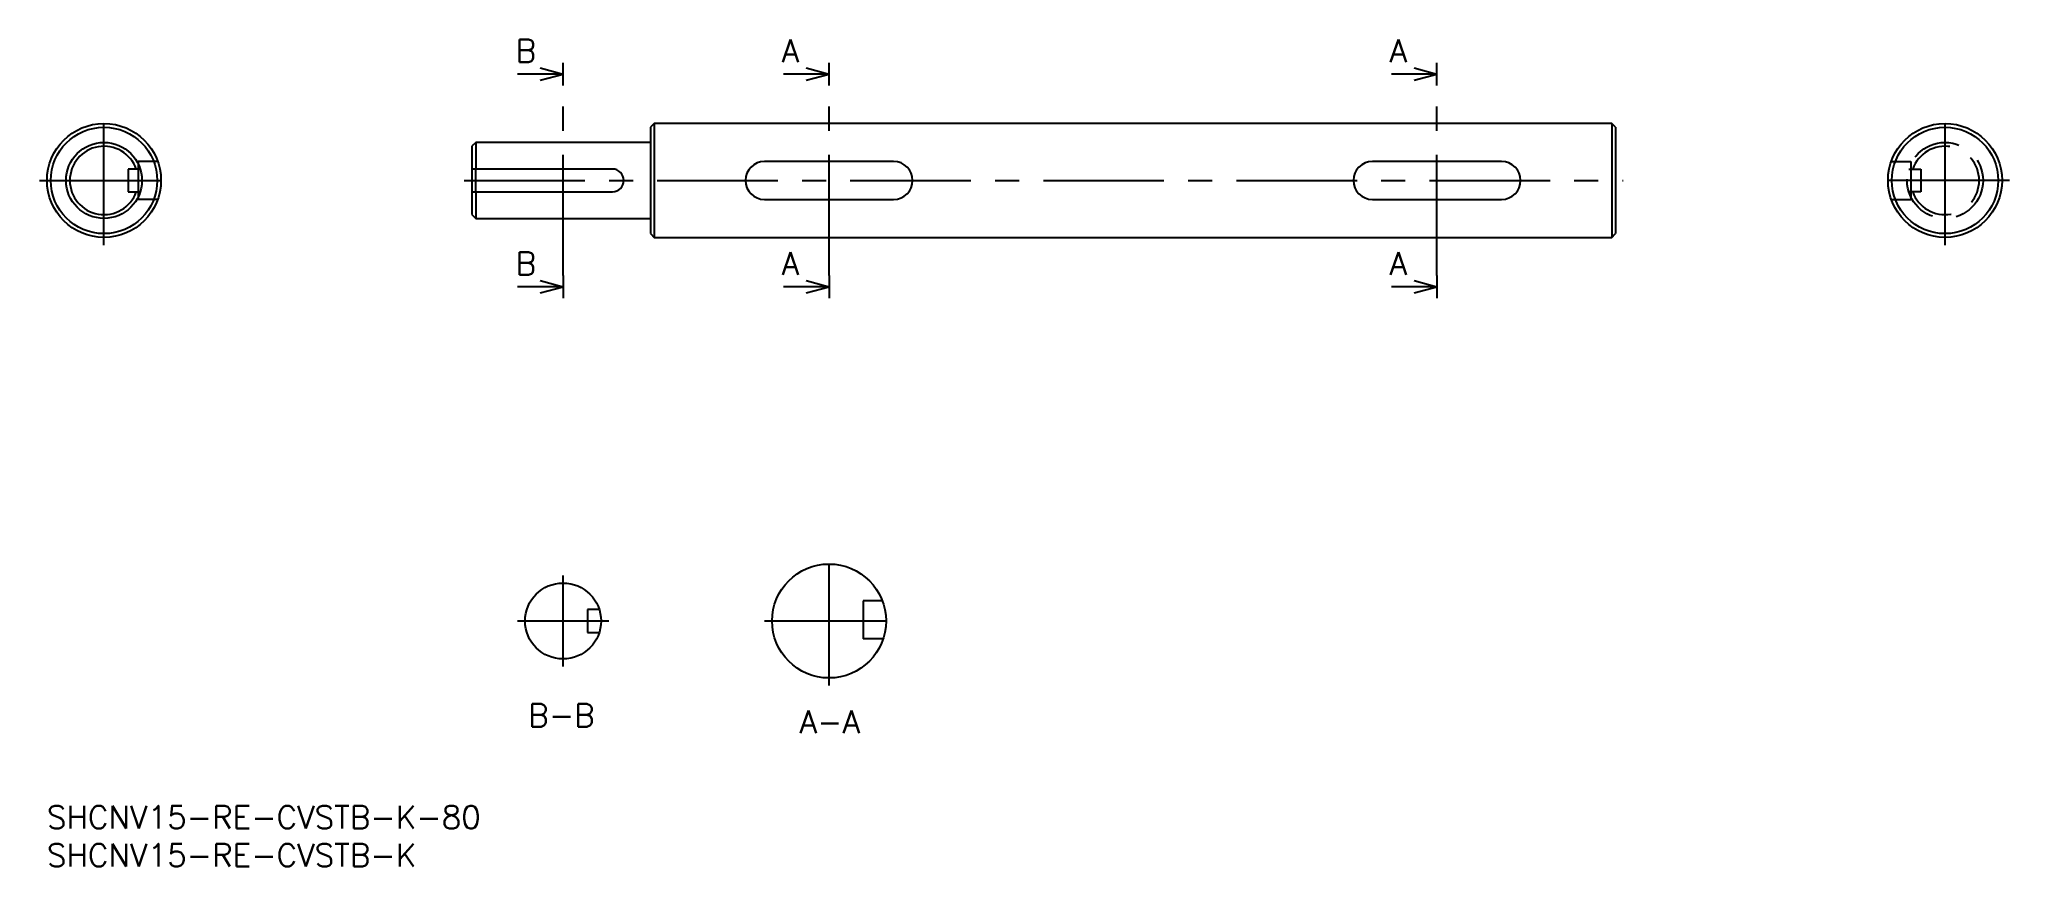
# Model space of a CAD drawing. Extents: x -1 to 258, y -8 to 101.
import ezdxf

# ---------------------------------------------------------------- set-up
doc = ezdxf.new("R2010")
doc.units = 0
doc.header["$LTSCALE"] = 0.5
doc.linetypes.add('CENTER', pattern=[50.8, 31.75, -6.35, 6.35, -6.35])
doc.linetypes.add('DASHED', pattern=[19.05, 12.7, -6.35])
for name, color, linetype in [('MSM_CENTER', 1, 'CENTER'), ('MSM_CONTINUOUS', 7, 'CONTINUOUS'), ('MSM_DASHED', 4, 'DASHED'), ('MSM_PART_NUMBER', 7, 'CONTINUOUS')]:
    doc.layers.add(name, color=color, linetype=linetype)
doc.styles.get("Standard").update_dxf_attribs({"font": 'txt.shx', "height": 3, "bigfont": 'bigfont.shx'})

# ---------------------------------------------------------------- blocks, each defined once
blk = doc.blocks.new('*U37')
at = {"layer": 'MSM_PART_NUMBER'}
blk.add_text('SHCNV15-RE-CVSTB-K-80', height=3, dxfattribs=at).set_placement((0, -3))
blk = doc.blocks.new('*U38')
at = {"layer": 'MSM_PART_NUMBER'}
blk.add_text('SHCNV15-RE-CVSTB-K', height=3, dxfattribs=at).set_placement((0, -8))
blk = doc.blocks.new('*U40')
at = {"layer": 'MSM_PART_NUMBER'}
blk.add_text('B-B', height=3, dxfattribs=at).set_placement((63.34, 10.41))
blk = doc.blocks.new('*U41')
at = {"layer": 'MSM_PART_NUMBER'}
blk.add_text('A-A', height=3, dxfattribs=at).set_placement((99.03, 9.56))
blk = doc.blocks.new('*U42')
at = {"layer": 'MSM_PART_NUMBER'}
blk.add_text('B', height=3, dxfattribs=at).set_placement((61.68, 97.89))
blk = doc.blocks.new('*U43')
at = {"layer": 'MSM_PART_NUMBER'}
blk.add_text('B', height=3, dxfattribs=at).set_placement((61.68, 69.89))
blk = doc.blocks.new('*U44')
at = {"layer": 'MSM_PART_NUMBER'}
blk.add_text('A', height=3, dxfattribs=at).set_placement((96.68, 97.89))
blk = doc.blocks.new('*U45')
at = {"layer": 'MSM_PART_NUMBER'}
blk.add_text('A', height=3, dxfattribs=at).set_placement((96.68, 69.89))
blk = doc.blocks.new('*U46')
at = {"layer": 'MSM_PART_NUMBER'}
blk.add_text('A', height=3, dxfattribs=at).set_placement((176.68, 97.89))
blk = doc.blocks.new('*U47')
at = {"layer": 'MSM_PART_NUMBER'}
blk.add_text('A', height=3, dxfattribs=at).set_placement((176.68, 69.89))

msp = doc.modelspace()

# ---------------------------------------------------------------- linework, layer by layer
at = {"layer": 'MSM_CENTER'}
for p, q in [((67.91, 69.82), (67.91, 94.86)), ((102.91, 69.82), (102.91, 94.82)), ((182.91, 69.82), (182.91, 94.82)), ((7.5, 73.82), (7.5, 90.82)), ((249.76, 73.82), (249.76, 90.82)), ((-1, 82.32), (16, 82.32)), ((54.91, 82.32), (207.41, 82.32)), ((258.26, 82.32), (241.26, 82.32)), ((102.91, 15.83), (102.91, 32.83)), ((67.91, 18.33), (67.91, 30.33)), ((61.91, 24.33), (73.91, 24.33)), ((94.41, 24.33), (111.41, 24.33))]:
    msp.add_line(p, q, dxfattribs=at)
at = {"layer": 'MSM_CONTINUOUS'}
for p, q in [((67.91, 96.32), (61.91, 96.32)), ((64.91, 97.13), (67.91, 96.32)), ((64.91, 95.52), (67.91, 96.32)), ((67.91, 94.82), (67.91, 97.82)), ((102.91, 96.32), (96.91, 96.32)), ((99.91, 97.13), (102.91, 96.32)), ((99.91, 95.52), (102.91, 96.32)), ((102.91, 94.82), (102.91, 97.82)), ((182.91, 96.32), (176.91, 96.32)), ((179.91, 97.13), (182.91, 96.32)), ((179.91, 95.52), (182.91, 96.32)), ((182.91, 94.82), (182.91, 97.82)), ((79.91, 89.82), (79.41, 89.32)), ((79.41, 89.32), (79.41, 75.32)), ((205.91, 89.82), (79.91, 89.82)), ((79.91, 89.82), (79.91, 74.82)), ((206.41, 89.32), (205.91, 89.82)), ((205.91, 89.82), (205.91, 74.82)), ((206.41, 89.32), (206.41, 75.32)), ((56.41, 87.32), (55.91, 86.82)), ((55.91, 86.82), (55.91, 77.82)), ((79.41, 87.32), (56.41, 87.32)), ((56.41, 87.32), (56.41, 83.82)), ((12.27, 83.82), (10.7, 83.82)), ((10.7, 83.82), (10.7, 80.82)), ((74.41, 83.82), (55.91, 83.82)), ((111.41, 84.82), (94.41, 84.82)), ((191.41, 84.82), (174.41, 84.82)), ((10.7, 80.82), (12.27, 80.82)), ((55.91, 80.82), (74.41, 80.82)), ((56.41, 80.82), (56.41, 77.32)), ((55.91, 77.82), (56.41, 77.32)), ((94.41, 79.82), (111.41, 79.82)), ((174.41, 79.82), (191.41, 79.82)), ((56.41, 77.32), (79.41, 77.32)), ((79.41, 75.32), (79.91, 74.82)), ((205.91, 74.82), (206.41, 75.32)), ((79.91, 74.82), (205.91, 74.82)), ((67.91, 68.32), (61.91, 68.32)), ((64.91, 69.13), (67.91, 68.32)), ((64.91, 67.52), (67.91, 68.32)), ((67.91, 69.82), (67.91, 66.82)), ((102.91, 68.32), (96.91, 68.32)), ((99.91, 69.13), (102.91, 68.32)), ((99.91, 67.52), (102.91, 68.32)), ((102.91, 69.82), (102.91, 66.82)), ((182.91, 68.32), (176.91, 68.32)), ((179.91, 69.13), (182.91, 68.32)), ((179.91, 67.52), (182.91, 68.32)), ((182.91, 69.82), (182.91, 66.82)), ((107.41, 27), (107.41, 22)), ((109.98, 27), (107.41, 27)), ((72.68, 25.83), (71.11, 25.83)), ((71.11, 25.83), (71.11, 22.83)), ((71.11, 22.83), (72.68, 22.83)), ((109.98, 22), (107.41, 22))]:
    msp.add_line(p, q, dxfattribs=at)
for centre, radius in [((7.5, 82.32), 7.5), ((7.5, 82.32), 7), ((249.76, 82.32), 7.5), ((249.76, 82.32), 7), ((7.5, 82.32), 5), ((102.91, 24.33), 7.5), ((67.91, 24.33), 5)]:
    msp.add_circle(centre, radius, dxfattribs=at)
for centre, radius, start, end in [((7.5, 82.32), 4.5, 19.4712, 340.5288), ((74.41, 82.32), 1.5, 270, 90), ((94.41, 82.32), 2.5, 90, 270), ((111.41, 82.32), 2.5, 270, 90), ((174.41, 82.32), 2.5, 90, 270), ((191.41, 82.32), 2.5, 270, 90)]:
    msp.add_arc(centre, radius, start, end, dxfattribs=at)
at = {"layer": 'MSM_DASHED'}
for p, q in [((12, 84.82), (12, 79.82)), ((14.57, 84.82), (12, 84.82)), ((56.41, 80.82), (56.41, 83.82)), ((242.69, 84.82), (245.26, 84.82)), ((244.99, 83.82), (246.56, 83.82)), ((245.26, 84.82), (245.26, 79.82)), ((246.56, 83.82), (246.56, 80.82)), ((246.56, 80.82), (244.99, 80.82)), ((14.57, 79.82), (12, 79.82)), ((242.69, 79.82), (245.26, 79.82))]:
    msp.add_line(p, q, dxfattribs=at)
msp.add_circle((249.76, 82.32), 5, dxfattribs=at)
msp.add_arc((249.76, 82.32), 4.5, 199.4712, 160.5288, dxfattribs=at)

# ---------------------------------------------------------------- block references
at = {"layer": 'MSM_CONTINUOUS'}
for name in ['*U42', '*U44', '*U46', '*U43', '*U45', '*U47', '*U40', '*U41', '*U37', '*U38']:
    msp.add_blockref(name, (0, 0), dxfattribs=at)

doc.saveas('drawing.dxf')
